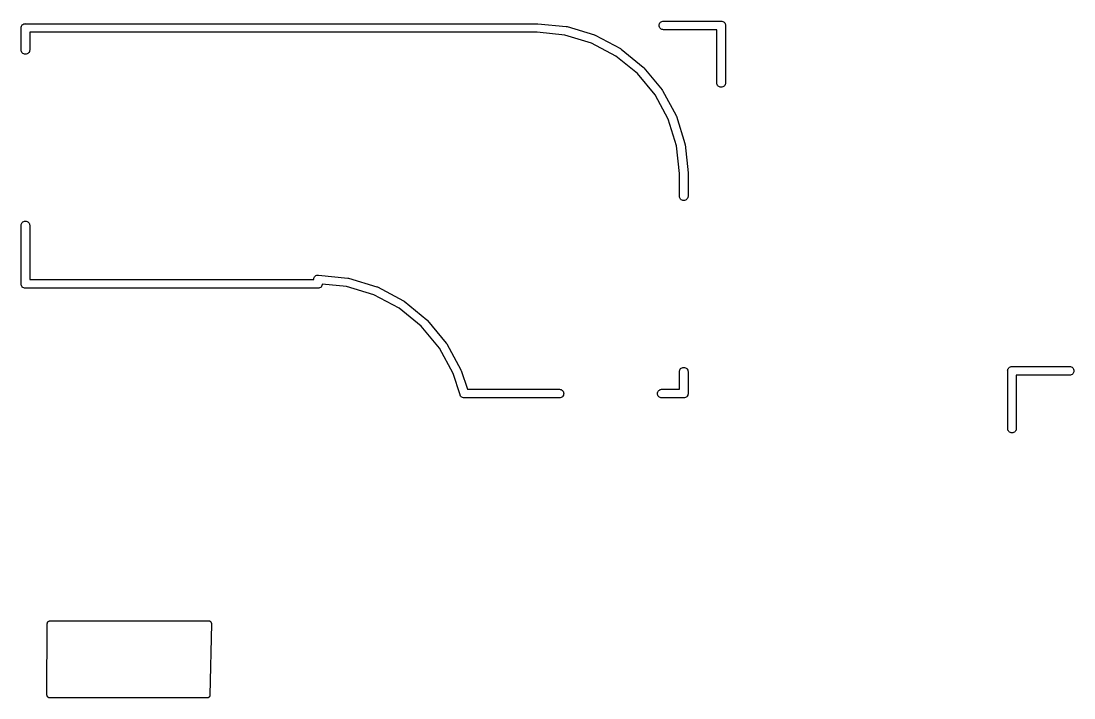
# Model space of a CAD drawing. Extents: x -13 to 127, y -89 to 15.
# Drawn here: x 51.99 to 70.28, y 3.32 to 15.08 of the extents above; entities that cross this region are included whole.
import ezdxf

# ---------------------------------------------------------------- set-up
doc = ezdxf.new("R2010")
doc.units = 0
doc.layers.add('BLACK', color=7, linetype='CONTINUOUS')

msp = doc.modelspace()

# ---------------------------------------------------------------- linework, layer by layer
at = {"layer": 'BLACK', "linetype": 'CONTINUOUS'}
for p, q in [((52.0004, 14.9838), (52.0073, 14.9969)), ((52.0073, 14.9969), (52.0167, 15.0083)), ((52.0167, 15.0083), (52.0281, 15.0177)), ((52.0281, 15.0177), (52.0412, 15.0246)), ((52.0412, 15.0246), (52.0553, 15.0289)), ((52.0553, 15.0289), (52.0663, 15.03)), ((52.0663, 15.03), (52.07, 15.0304)), ((52.07, 15.0304), (52.0737, 15.03)), ((52.0737, 15.03), (60.9637, 15.03)), ((60.9637, 15.03), (60.9673, 15.0296)), ((60.9673, 15.0296), (60.9673, 15.0296)), ((60.9673, 15.0296), (61.4607, 14.9813)), ((63.0746, 15), (63.0761, 15.0147)), ((63.0761, 14.9853), (63.0746, 15)), ((63.0761, 15.0147), (63.0804, 15.0288)), ((63.0804, 15.0288), (63.0873, 15.0419)), ((63.0873, 15.0419), (63.0967, 15.0533)), ((63.0967, 15.0533), (63.1081, 15.0627)), ((63.1081, 15.0627), (63.1212, 15.0696)), ((63.1212, 15.0696), (63.1353, 15.0739)), ((63.1353, 15.0739), (63.1463, 15.075)), ((63.1463, 15.075), (64.1463, 15.075)), ((64.1463, 15.075), (64.15, 15.0754)), ((64.15, 15.0754), (64.1537, 15.075)), ((64.1537, 15.075), (64.1647, 15.0739)), ((64.1647, 15.0739), (64.1788, 15.0696)), ((64.1788, 15.0696), (64.1919, 15.0627)), ((64.1919, 15.0627), (64.2033, 15.0533)), ((64.2033, 15.0533), (64.2127, 15.0419)), ((64.2127, 15.0419), (64.2196, 15.0288)), ((64.2196, 15.0288), (64.2239, 15.0147)), ((64.2239, 15.0147), (64.2254, 15)), ((64.2254, 15), (64.225, 14.9963)), ((64.225, 14.9963), (64.225, 13.9963)), ((51.9946, 14.955), (51.9961, 14.9697)), ((51.995, 14.9513), (51.9946, 14.955)), ((51.995, 14.5703), (51.995, 14.9513)), ((51.9961, 14.9697), (52.0004, 14.9838)), ((60.9563, 14.88), (52.145, 14.88)), ((52.145, 14.88), (52.145, 14.5703)), ((61.4387, 14.8327), (60.9563, 14.88)), ((61.8992, 14.6937), (61.4387, 14.8327)), ((61.4607, 14.9813), (61.4607, 14.9813)), ((61.4607, 14.9813), (61.4607, 14.9813)), ((61.4607, 14.9813), (61.4617, 14.9812)), ((61.4617, 14.9812), (61.4683, 14.9798)), ((61.4683, 14.9798), (61.475, 14.9784)), ((61.475, 14.9784), (61.9496, 14.8351)), ((61.9496, 14.8351), (61.9506, 14.8348)), ((61.9506, 14.8348), (61.9569, 14.8321)), ((61.9569, 14.8321), (61.9631, 14.8296)), ((61.9631, 14.8296), (62.4008, 14.5968)), ((63.0804, 14.9712), (63.0761, 14.9853)), ((63.0873, 14.9581), (63.0804, 14.9712)), ((63.0967, 14.9467), (63.0873, 14.9581)), ((63.1081, 14.9373), (63.0967, 14.9467)), ((63.1212, 14.9304), (63.1081, 14.9373)), ((63.1353, 14.9261), (63.1212, 14.9304)), ((63.1463, 14.925), (63.1353, 14.9261)), ((64.075, 14.925), (63.1463, 14.925)), ((64.075, 13.9963), (64.075, 14.925)), ((62.3239, 14.4679), (61.8992, 14.6937)), ((51.9961, 14.5593), (51.995, 14.5703)), ((52.0004, 14.5452), (51.9961, 14.5593)), ((52.0073, 14.5321), (52.0004, 14.5452)), ((52.0167, 14.5207), (52.0073, 14.5321)), ((52.0281, 14.5113), (52.0167, 14.5207)), ((52.0412, 14.5044), (52.0281, 14.5113)), ((52.0553, 14.5001), (52.0412, 14.5044)), ((52.07, 14.4986), (52.0553, 14.5001)), ((52.0847, 14.5001), (52.07, 14.4986)), ((52.0988, 14.5044), (52.0847, 14.5001)), ((52.1119, 14.5113), (52.0988, 14.5044)), ((52.1233, 14.5207), (52.1119, 14.5113)), ((52.1327, 14.5321), (52.1233, 14.5207)), ((52.1396, 14.5452), (52.1327, 14.5321)), ((52.1439, 14.5593), (52.1396, 14.5452)), ((52.145, 14.5703), (52.1439, 14.5593)), ((62.6967, 14.1638), (62.3239, 14.4679)), ((62.4008, 14.5968), (62.4008, 14.5968)), ((62.4008, 14.5968), (62.4008, 14.5968)), ((62.4008, 14.5968), (62.4017, 14.5963)), ((62.4017, 14.5963), (62.4074, 14.5925)), ((62.4074, 14.5925), (62.413, 14.5887)), ((62.413, 14.5887), (62.7972, 14.2754)), ((62.7972, 14.2754), (62.798, 14.2748)), ((62.798, 14.2748), (62.8027, 14.2699)), ((62.8027, 14.2699), (62.8076, 14.2651)), ((62.8076, 14.2651), (63.1235, 13.8832)), ((63.0033, 13.7932), (62.6967, 14.1638)), ((64.0761, 13.9853), (64.075, 13.9963)), ((64.0804, 13.9712), (64.0761, 13.9853)), ((64.0873, 13.9581), (64.0804, 13.9712)), ((64.0967, 13.9467), (64.0873, 13.9581)), ((64.1081, 13.9373), (64.0967, 13.9467)), ((64.1212, 13.9304), (64.1081, 13.9373)), ((64.1353, 13.9261), (64.1212, 13.9304)), ((64.15, 13.9246), (64.1353, 13.9261)), ((64.1647, 13.9261), (64.15, 13.9246)), ((64.1788, 13.9304), (64.1647, 13.9261)), ((64.1919, 13.9373), (64.1788, 13.9304)), ((64.2033, 13.9467), (64.1919, 13.9373)), ((64.2127, 13.9581), (64.2033, 13.9467)), ((64.2196, 13.9712), (64.2127, 13.9581)), ((64.2239, 13.9853), (64.2196, 13.9712)), ((64.225, 13.9963), (64.2239, 13.9853)), ((63.2321, 13.3701), (63.0033, 13.7932)), ((63.1235, 13.8832), (63.1242, 13.8823)), ((63.1242, 13.8823), (63.1279, 13.8767)), ((63.1279, 13.8767), (63.1317, 13.871)), ((63.1317, 13.871), (63.3675, 13.435)), ((63.3743, 12.9106), (63.2321, 13.3701)), ((63.3675, 13.435), (63.368, 13.434)), ((63.368, 13.434), (63.3705, 13.4277)), ((63.3705, 13.4277), (63.3732, 13.4215)), ((63.3732, 13.4215), (63.5198, 12.9479)), ((63.425, 12.4287), (63.3743, 12.9106)), ((63.5198, 12.9479), (63.5201, 12.9469)), ((63.5201, 12.9469), (63.5213, 12.9402)), ((63.5213, 12.9402), (63.5227, 12.9336)), ((63.5227, 12.9336), (63.5745, 12.4406)), ((63.5745, 12.4406), (63.5746, 12.4395)), ((63.5746, 12.4395), (63.5746, 12.4363)), ((63.5746, 12.4363), (63.5749, 12.433)), ((63.5749, 12.433), (63.575, 12.4188)), ((63.425, 12.4147), (63.425, 12.4287)), ((63.425, 12.0303), (63.425, 12.4147)), ((63.575, 12.4188), (63.575, 12.4187)), ((63.575, 12.4187), (63.575, 12.0303)), ((63.4261, 12.0193), (63.425, 12.0303)), ((63.4304, 12.0052), (63.4261, 12.0193)), ((63.4373, 11.9921), (63.4304, 12.0052)), ((63.4467, 11.9807), (63.4373, 11.9921)), ((63.4581, 11.9713), (63.4467, 11.9807)), ((63.4712, 11.9644), (63.4581, 11.9713)), ((63.4853, 11.9601), (63.4712, 11.9644)), ((63.5, 11.9586), (63.4853, 11.9601)), ((63.5147, 11.9601), (63.5, 11.9586)), ((63.5288, 11.9644), (63.5147, 11.9601)), ((63.5419, 11.9713), (63.5288, 11.9644)), ((63.5533, 11.9807), (63.5419, 11.9713)), ((63.5627, 11.9921), (63.5533, 11.9807)), ((63.5696, 12.0052), (63.5627, 11.9921)), ((63.5739, 12.0193), (63.5696, 12.0052)), ((63.575, 12.0303), (63.5739, 12.0193)), ((51.995, 11.5297), (51.9961, 11.5407)), ((51.995, 10.5137), (51.995, 11.5297)), ((51.9961, 11.5407), (52.0004, 11.5548)), ((52.0004, 11.5548), (52.0073, 11.5679)), ((52.0073, 11.5679), (52.0167, 11.5793)), ((52.0167, 11.5793), (52.0281, 11.5887)), ((52.0281, 11.5887), (52.0412, 11.5956)), ((52.0412, 11.5956), (52.0553, 11.5999)), ((52.0553, 11.5999), (52.07, 11.6014)), ((52.07, 11.6014), (52.0847, 11.5999)), ((52.0847, 11.5999), (52.0988, 11.5956)), ((52.0988, 11.5956), (52.1119, 11.5887)), ((52.1119, 11.5887), (52.1233, 11.5793)), ((52.1233, 11.5793), (52.1327, 11.5679)), ((52.1327, 11.5679), (52.1396, 11.5548)), ((52.1396, 11.5548), (52.1439, 11.5407)), ((52.1439, 11.5407), (52.145, 11.5297)), ((52.145, 11.5297), (52.145, 10.585)), ((57.0754, 10.596), (57.0784, 10.6103)), ((57.0784, 10.6103), (57.084, 10.6238)), ((57.084, 10.6238), (57.0922, 10.636)), ((57.0922, 10.636), (57.1026, 10.6463)), ((57.1026, 10.6463), (57.1148, 10.6544)), ((57.1148, 10.6544), (57.1283, 10.66)), ((57.1283, 10.66), (57.1427, 10.6628)), ((57.1427, 10.6628), (57.1573, 10.6628)), ((57.1573, 10.6628), (57.6658, 10.613)), ((57.6658, 10.613), (57.6659, 10.613)), ((57.6659, 10.613), (57.6659, 10.6129)), ((57.6659, 10.6129), (57.6669, 10.6128)), ((57.6669, 10.6128), (57.6735, 10.6114)), ((57.6735, 10.6114), (57.6802, 10.6101)), ((57.6802, 10.6101), (58.1694, 10.4624)), ((51.9946, 10.51), (51.995, 10.5137)), ((51.9961, 10.4953), (51.9946, 10.51)), ((52.0004, 10.4812), (51.9961, 10.4953)), ((52.0073, 10.4681), (52.0004, 10.4812)), ((52.0123, 10.4621), (52.0073, 10.4681)), ((52.0167, 10.4567), (52.0123, 10.4621)), ((52.0281, 10.4473), (52.0167, 10.4567)), ((52.0412, 10.4404), (52.0281, 10.4473)), ((52.0553, 10.4361), (52.0412, 10.4404)), ((52.07, 10.4346), (52.0553, 10.4361)), ((52.0737, 10.435), (52.07, 10.4346)), ((57.1537, 10.435), (52.0737, 10.435)), ((52.145, 10.585), (57.0753, 10.585)), ((57.0753, 10.585), (57.0754, 10.596)), ((57.1647, 10.4361), (57.1537, 10.435)), ((57.1788, 10.4404), (57.1647, 10.4361)), ((57.1919, 10.4473), (57.1788, 10.4404)), ((57.2033, 10.4567), (57.1919, 10.4473)), ((57.2127, 10.4681), (57.2033, 10.4567)), ((57.2196, 10.4812), (57.2127, 10.4681)), ((57.2239, 10.4953), (57.2196, 10.4812)), ((57.2249, 10.5055), (57.2239, 10.4953)), ((57.6439, 10.4644), (57.2249, 10.5055)), ((58.119, 10.3209), (57.6439, 10.4644)), ((58.1694, 10.4624), (58.1694, 10.4624)), ((58.1694, 10.4624), (58.1694, 10.4624)), ((58.1694, 10.4624), (58.1704, 10.4621)), ((58.1704, 10.4621), (58.1766, 10.4594)), ((58.1766, 10.4594), (58.1829, 10.4568)), ((58.1829, 10.4568), (58.6341, 10.217)), ((58.5572, 10.088), (58.119, 10.3209)), ((58.9418, 9.77431), (58.5572, 10.088)), ((58.6341, 10.217), (58.6341, 10.217)), ((58.6341, 10.217), (58.6341, 10.2169)), ((58.6341, 10.2169), (58.635, 10.2165)), ((58.635, 10.2165), (58.6406, 10.2126)), ((58.6406, 10.2126), (58.6463, 10.2089)), ((58.6463, 10.2089), (59.0423, 9.8859)), ((59.0423, 9.8859), (59.0431, 9.88523)), ((59.0431, 9.88523), (59.0478, 9.88039)), ((59.0478, 9.88039), (59.0526, 9.87558)), ((59.0526, 9.87558), (59.3783, 9.48187)), ((59.2581, 9.39192), (58.9418, 9.77431)), ((59.4945, 8.95467), (59.2581, 9.39192)), ((59.3783, 9.48187), (59.3784, 9.48187)), ((59.3784, 9.48187), (59.3784, 9.48186)), ((59.3784, 9.48186), (59.379, 9.48106)), ((59.379, 9.48106), (59.3827, 9.47539)), ((59.3827, 9.47539), (59.3865, 9.46973)), ((59.3865, 9.46973), (59.6296, 9.02025)), ((59.6296, 9.02025), (59.6301, 9.01933)), ((59.6301, 9.01933), (59.6323, 9.01376)), ((59.6323, 9.01376), (59.6348, 9.00828)), ((59.6348, 9.00828), (59.7441, 8.68)), ((63.425, 8.98967), (63.4261, 9.0007)), ((63.425, 8.68), (63.425, 8.98967)), ((63.4261, 9.0007), (63.4304, 9.01484)), ((63.4304, 9.01484), (63.4373, 9.02787)), ((63.4373, 9.02787), (63.4467, 9.03929)), ((63.4467, 9.03929), (63.4581, 9.04866)), ((63.4581, 9.04866), (63.4712, 9.05562)), ((63.4712, 9.05562), (63.4853, 9.05991)), ((63.4853, 9.05991), (63.5, 9.06136)), ((63.5, 9.06136), (63.5147, 9.05991)), ((63.5147, 9.05991), (63.5288, 9.05562)), ((63.5288, 9.05562), (63.5419, 9.04866)), ((63.5419, 9.04866), (63.5533, 9.03929)), ((63.5533, 9.03929), (63.5627, 9.02787)), ((63.5627, 9.02787), (63.5696, 9.01484)), ((63.5696, 9.01484), (63.5739, 9.0007)), ((63.5739, 9.0007), (63.575, 8.98968)), ((63.575, 8.98968), (63.575, 8.60868)), ((69.1246, 9), (69.1261, 9.0147)), ((69.125, 8.99631), (69.1246, 9)), ((69.125, 7.99633), (69.125, 8.99631)), ((69.1261, 9.0147), (69.1304, 9.02884)), ((69.1304, 9.02884), (69.1373, 9.04187)), ((69.1373, 9.04187), (69.1467, 9.05329)), ((69.1467, 9.05329), (69.1581, 9.06266)), ((69.1581, 9.06266), (69.1712, 9.06963)), ((69.1712, 9.06963), (69.1853, 9.07391)), ((69.1853, 9.07391), (69.1963, 9.075)), ((69.1963, 9.075), (69.2, 9.07536)), ((69.2, 9.07536), (69.2037, 9.075)), ((69.2037, 9.075), (70.2037, 9.075)), ((70.2037, 9.075), (70.2147, 9.07391)), ((70.2147, 9.07391), (70.2288, 9.06963)), ((70.2288, 9.06963), (70.2419, 9.06266)), ((70.2419, 9.06266), (70.2533, 9.05329)), ((70.2533, 9.05329), (70.2627, 9.04187)), ((70.2627, 8.95813), (70.2533, 8.94671)), ((70.2627, 9.04187), (70.2696, 9.02884)), ((70.2696, 8.97116), (70.2627, 8.95813)), ((70.2696, 9.02884), (70.2739, 9.0147)), ((70.2739, 8.9853), (70.2696, 8.97116)), ((70.2739, 9.0147), (70.2754, 9)), ((70.2754, 9), (70.2739, 8.9853)), ((59.6185, 8.5822), (59.4945, 8.95467)), ((70.2037, 8.925), (69.275, 8.925)), ((69.275, 8.925), (69.275, 7.99632)), ((70.2147, 8.92609), (70.2037, 8.925)), ((70.2288, 8.93037), (70.2147, 8.92609)), ((70.2419, 8.93734), (70.2288, 8.93037)), ((70.2533, 8.94671), (70.2419, 8.93734)), ((59.7441, 8.68), (61.3447, 8.68)), ((61.3447, 8.68), (61.3557, 8.67891)), ((61.3557, 8.67891), (61.3698, 8.67462)), ((61.3698, 8.67462), (61.3829, 8.66766)), ((61.3829, 8.66766), (61.3943, 8.65829)), ((61.3943, 8.65829), (61.4037, 8.64687)), ((61.4037, 8.64687), (61.4106, 8.63384)), ((61.4106, 8.63384), (61.4149, 8.6197)), ((61.4149, 8.6197), (61.4164, 8.605)), ((61.4164, 8.605), (61.4149, 8.5903)), ((63.0436, 8.605), (63.0451, 8.6197)), ((63.0451, 8.5903), (63.0436, 8.605)), ((63.0451, 8.6197), (63.0494, 8.63384)), ((63.0494, 8.63384), (63.0563, 8.64687)), ((63.0563, 8.64687), (63.0657, 8.65829)), ((63.0657, 8.65829), (63.0771, 8.66766)), ((63.0771, 8.66766), (63.0902, 8.67462)), ((63.0902, 8.67462), (63.1043, 8.67891)), ((63.1043, 8.67891), (63.1153, 8.68)), ((63.1153, 8.68), (63.425, 8.68)), ((63.5746, 8.59684), (63.5739, 8.5903)), ((63.5754, 8.605), (63.5746, 8.59684)), ((63.575, 8.60868), (63.5754, 8.605)), ((59.6204, 8.57616), (59.6185, 8.5822)), ((59.6273, 8.56313), (59.6204, 8.57616)), ((59.6367, 8.55171), (59.6273, 8.56313)), ((59.6481, 8.54234), (59.6367, 8.55171)), ((59.6612, 8.53537), (59.6481, 8.54234)), ((59.6753, 8.53108), (59.6612, 8.53537)), ((59.6863, 8.53), (59.6753, 8.53108)), ((61.3447, 8.53), (59.6863, 8.53)), ((61.3557, 8.53109), (61.3447, 8.53)), ((61.3698, 8.53538), (61.3557, 8.53109)), ((61.3829, 8.54234), (61.3698, 8.53538)), ((61.3943, 8.55171), (61.3829, 8.54234)), ((61.4037, 8.56313), (61.3943, 8.55171)), ((61.4106, 8.57616), (61.4037, 8.56313)), ((61.4149, 8.5903), (61.4106, 8.57616)), ((63.0494, 8.57616), (63.0451, 8.5903)), ((63.0563, 8.56313), (63.0494, 8.57616)), ((63.0657, 8.55171), (63.0563, 8.56313)), ((63.0771, 8.54234), (63.0657, 8.55171)), ((63.0902, 8.53538), (63.0771, 8.54234)), ((63.1043, 8.53109), (63.0902, 8.53538)), ((63.1153, 8.53), (63.1043, 8.53109)), ((63.4963, 8.53), (63.1153, 8.53)), ((63.5, 8.52964), (63.4963, 8.53)), ((63.5037, 8.53), (63.5, 8.52964)), ((63.5147, 8.53109), (63.5037, 8.53)), ((63.5037, 8.53), (63.5037, 8.53)), ((63.5288, 8.53538), (63.5147, 8.53109)), ((63.5419, 8.54234), (63.5288, 8.53538)), ((63.5533, 8.55171), (63.5419, 8.54234)), ((63.5627, 8.56313), (63.5533, 8.55171)), ((63.5696, 8.57616), (63.5627, 8.56313)), ((63.5739, 8.5903), (63.5696, 8.57616)), ((69.1261, 7.9853), (69.125, 7.99633)), ((69.1304, 7.97116), (69.1261, 7.9853)), ((69.1373, 7.95813), (69.1304, 7.97116)), ((69.1467, 7.94671), (69.1373, 7.95813)), ((69.1581, 7.93734), (69.1467, 7.94671)), ((69.1712, 7.93037), (69.1581, 7.93734)), ((69.1853, 7.92609), (69.1712, 7.93037)), ((69.2, 7.92464), (69.1853, 7.92609)), ((69.2147, 7.92609), (69.2, 7.92464)), ((69.2288, 7.93037), (69.2147, 7.92609)), ((69.2419, 7.93734), (69.2288, 7.93037)), ((69.2533, 7.94671), (69.2419, 7.93734)), ((69.2627, 7.95813), (69.2533, 7.94671)), ((69.2696, 7.97116), (69.2627, 7.95813)), ((69.2739, 7.9853), (69.2696, 7.97116)), ((69.275, 7.99632), (69.2739, 7.9853)), ((52.445, 3.3702), (52.45, 4.6102)), ((52.45, 4.6109), (52.4505, 4.61546)), ((52.45, 4.61036), (52.45, 4.6109)), ((52.45, 4.61035), (52.45, 4.61036)), ((52.45, 4.61034), (52.45, 4.61035)), ((52.45, 4.6102), (52.45, 4.61034)), ((52.4505, 4.61546), (52.451, 4.62005)), ((52.451, 4.62005), (52.4511, 4.62032)), ((52.4511, 4.62059), (52.4525, 4.62497)), ((52.4511, 4.62032), (52.4511, 4.62059)), ((52.4525, 4.62497), (52.4539, 4.62938)), ((52.4539, 4.62938), (52.454, 4.62962)), ((52.454, 4.62962), (52.4541, 4.62988)), ((52.4541, 4.62988), (52.4564, 4.6339)), ((52.4564, 4.6339), (52.4585, 4.63796)), ((52.4585, 4.63796), (52.4587, 4.63817)), ((52.4587, 4.63817), (52.4589, 4.63841)), ((52.4589, 4.63841), (52.4618, 4.64192)), ((52.4618, 4.64192), (52.4648, 4.64548)), ((52.4648, 4.64548), (52.465, 4.64565)), ((52.465, 4.64565), (52.4652, 4.64586)), ((52.4652, 4.64586), (52.4687, 4.64872)), ((52.4687, 4.64872), (52.4723, 4.65165)), ((52.4723, 4.65165), (52.4726, 4.65178)), ((52.4726, 4.65178), (52.4728, 4.65195)), ((52.4728, 4.65195), (52.4768, 4.65405)), ((52.4768, 4.65405), (52.4809, 4.65623)), ((52.4809, 4.65623), (52.4812, 4.65631)), ((52.4812, 4.65631), (52.4815, 4.65643)), ((52.4815, 4.65643), (52.4858, 4.6577)), ((52.4858, 4.6577), (52.4903, 4.65905)), ((52.4903, 4.65905), (52.4906, 4.65908)), ((52.4906, 4.65908), (52.4908, 4.65915)), ((52.4908, 4.65915), (52.4954, 4.65955)), ((52.4954, 4.65955), (52.5, 4.66)), ((52.5, 4.66), (55.25, 4.66)), ((55.25, 4.66), (55.2507, 4.65999)), ((55.2507, 4.65999), (55.251, 4.65996)), ((55.251, 4.65996), (55.2514, 4.65998)), ((55.2514, 4.65998), (55.2559, 4.65941)), ((55.2559, 4.65941), (55.2604, 4.65891)), ((55.2604, 4.65891), (55.2607, 4.65881)), ((55.2607, 4.65881), (55.261, 4.65877)), ((55.261, 4.65877), (55.2653, 4.65734)), ((55.2653, 4.65734), (55.2697, 4.65596)), ((55.2697, 4.65596), (55.27, 4.6558)), ((55.27, 4.6558), (55.2703, 4.65569)), ((55.2703, 4.65569), (55.2743, 4.65345)), ((55.2743, 4.65345), (55.2782, 4.65126)), ((55.3, 4.60899), (55.275, 3.36899)), ((55.2782, 4.65126), (55.2785, 4.65104)), ((55.2785, 4.65104), (55.2788, 4.65088)), ((55.2788, 4.65088), (55.2823, 4.64788)), ((55.2823, 4.64788), (55.2857, 4.64498)), ((55.2857, 4.64498), (55.2859, 4.64473)), ((55.2859, 4.64473), (55.2862, 4.64451)), ((55.2862, 4.64451), (55.289, 4.6409)), ((55.289, 4.6409), (55.2918, 4.63738)), ((55.2918, 4.63738), (55.292, 4.63709)), ((55.292, 4.63709), (55.2922, 4.63682)), ((55.2922, 4.63682), (55.2943, 4.63274)), ((55.2943, 4.63274), (55.2964, 4.62873)), ((55.2964, 4.62873), (55.2965, 4.62841)), ((55.2965, 4.62841), (55.2966, 4.62812)), ((55.2966, 4.62812), (55.2978, 4.62369)), ((55.2978, 4.62369), (55.2991, 4.61937)), ((55.2991, 4.61937), (55.2991, 4.61904)), ((55.2991, 4.61904), (55.2992, 4.61872)), ((55.2992, 4.61872), (55.2996, 4.61416)), ((55.2996, 4.61416), (55.3, 4.60965)), ((55.3, 4.60965), (55.3, 4.60932)), ((55.3, 4.60932), (55.3, 4.60899)), ((52.4455, 3.36524), (52.445, 3.3702)), ((52.4459, 3.36063), (52.4455, 3.36524)), ((52.4459, 3.36056), (52.4459, 3.36063)), ((52.4459, 3.36049), (52.4459, 3.36056)), ((52.4473, 3.35581), (52.4459, 3.36049)), ((52.4486, 3.35127), (52.4473, 3.35581)), ((52.4487, 3.3512), (52.4486, 3.35127)), ((52.4487, 3.35113), (52.4487, 3.3512)), ((52.4509, 3.34689), (52.4487, 3.35113)), ((52.4532, 3.34262), (52.4509, 3.34689)), ((52.4532, 3.34257), (52.4532, 3.34262)), ((52.4532, 3.3425), (52.4532, 3.34257)), ((52.4564, 3.33861), (52.4532, 3.3425)), ((52.4593, 3.33502), (52.4564, 3.33861)), ((52.4593, 3.33497), (52.4593, 3.33502)), ((52.4594, 3.33491), (52.4593, 3.33497)), ((52.4632, 3.3317), (52.4594, 3.33491)), ((52.4668, 3.32874), (52.4632, 3.3317)), ((52.4668, 3.32871), (52.4668, 3.32874)), ((52.4669, 3.32866), (52.4668, 3.32871)), ((52.4711, 3.32637), (52.4669, 3.32866)), ((52.4753, 3.32404), (52.4711, 3.32637)), ((52.4754, 3.32402), (52.4753, 3.32404)), ((52.4754, 3.32399), (52.4754, 3.32402)), ((52.48, 3.32256), (52.4754, 3.32399)), ((52.4846, 3.32109), (52.48, 3.32256)), ((52.4847, 3.32109), (52.4846, 3.32109)), ((52.4847, 3.32106), (52.4847, 3.32109)), ((52.4896, 3.32053), (52.4847, 3.32106)), ((52.4943, 3.32), (52.4896, 3.32053)), ((52.4944, 3.32), (52.4943, 3.32)), ((52.4945, 3.32), (52.4944, 3.32)), ((52.4944, 3.32), (52.4944, 3.32)), ((52.495, 3.32), (52.4945, 3.32)), ((55.225, 3.32), (52.495, 3.32)), ((55.2292, 3.32041), (55.225, 3.32)), ((55.2334, 3.32071), (55.2292, 3.32041)), ((55.234, 3.32088), (55.2334, 3.32071)), ((55.2347, 3.32095), (55.234, 3.32088)), ((55.2388, 3.32217), (55.2347, 3.32095)), ((55.2428, 3.32327), (55.2388, 3.32217)), ((55.2434, 3.32358), (55.2428, 3.32327)), ((55.2441, 3.32377), (55.2434, 3.32358)), ((55.2478, 3.32576), (55.2441, 3.32377)), ((55.2515, 3.32762), (55.2478, 3.32576)), ((55.2521, 3.32803), (55.2515, 3.32762)), ((55.2527, 3.32835), (55.2521, 3.32803)), ((55.2559, 3.33102), (55.2527, 3.32835)), ((55.2593, 3.33358), (55.2559, 3.33102)), ((55.2597, 3.33409), (55.2593, 3.33358)), ((55.2602, 3.33452), (55.2597, 3.33409)), ((55.2629, 3.33777), (55.2602, 3.33452)), ((55.2657, 3.34093), (55.2629, 3.33777)), ((55.266, 3.34151), (55.2657, 3.34093)), ((55.2665, 3.34204), (55.266, 3.34151)), ((55.2685, 3.34574), (55.2665, 3.34204)), ((55.2706, 3.34938), (55.2685, 3.34574)), ((55.2708, 3.35003), (55.2706, 3.34938)), ((55.2711, 3.35062), (55.2708, 3.35003)), ((55.2723, 3.35463), (55.2711, 3.35062)), ((55.2737, 3.35862), (55.2723, 3.35463)), ((55.2738, 3.35929), (55.2737, 3.35862)), ((55.274, 3.35995), (55.2738, 3.35929)), ((55.2744, 3.36413), (55.274, 3.35995)), ((55.275, 3.36829), (55.2744, 3.36413)), ((55.275, 3.36899), (55.275, 3.36829))]:
    msp.add_line(p, q, dxfattribs=at)

doc.saveas('drawing.dxf')
